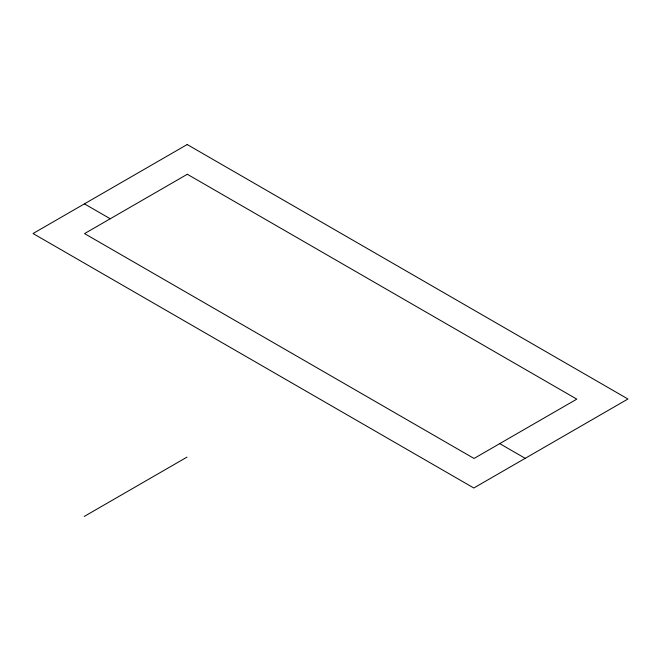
<?xml version="1.0" encoding="UTF-8"?>
<svg xmlns="http://www.w3.org/2000/svg" width="661" height="661" viewBox="0 0 661 661"><rect width="100%" height="100%" fill="white"/><g stroke="black" fill="none" stroke-linecap="round" stroke-linejoin="round"><path stroke-width="0.99" d="M84.203 516.464L186.964 457.139M84.426 203.861L110.238 218.766M499.724 443.63L525.189 458.329M187.187 144.536L33.05 233.523L473.813 488L627.95 399.004L187.187 144.536M187.311 174.264L84.55 233.597L474.036 458.461L576.797 399.137L187.311 174.264"/></g></svg>
